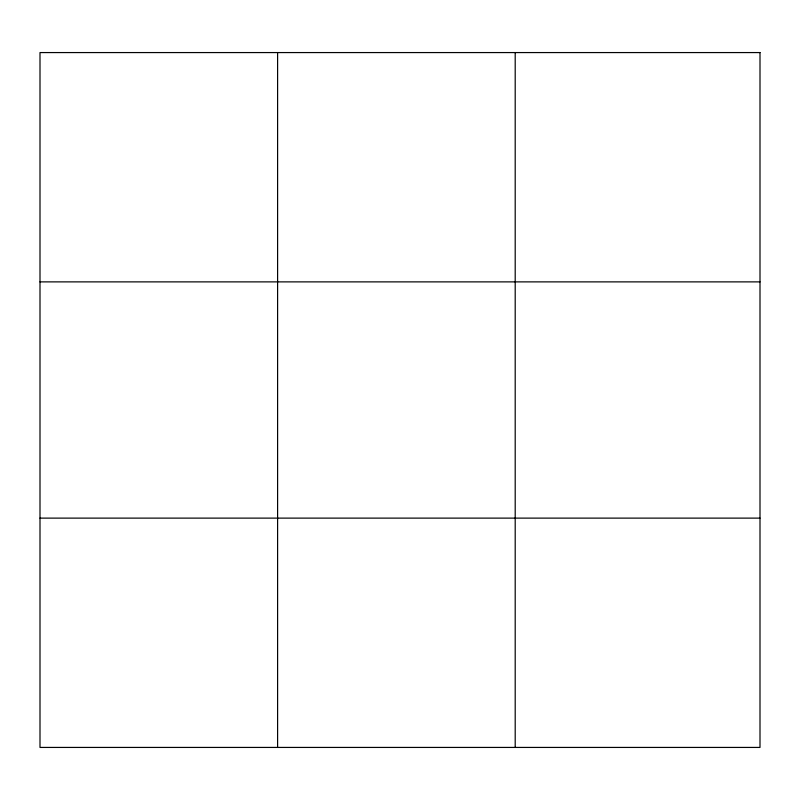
<?xml version="1.0" encoding="UTF-8"?>
<svg xmlns="http://www.w3.org/2000/svg" width="800" height="800" viewBox="0 0 800 800"><rect width="100%" height="100%" fill="white"/><g stroke="black" fill="none" stroke-linecap="round" stroke-linejoin="round"><path stroke-width="1.2" d="M277.6 52.57L277.6 747.43M515.2 52.57L515.2 747.43M40 281.88L760 281.88M40 518.12L760 518.12M760 52.57L760 747.43L40 747.43L40 52.57L760 52.57"/></g></svg>
